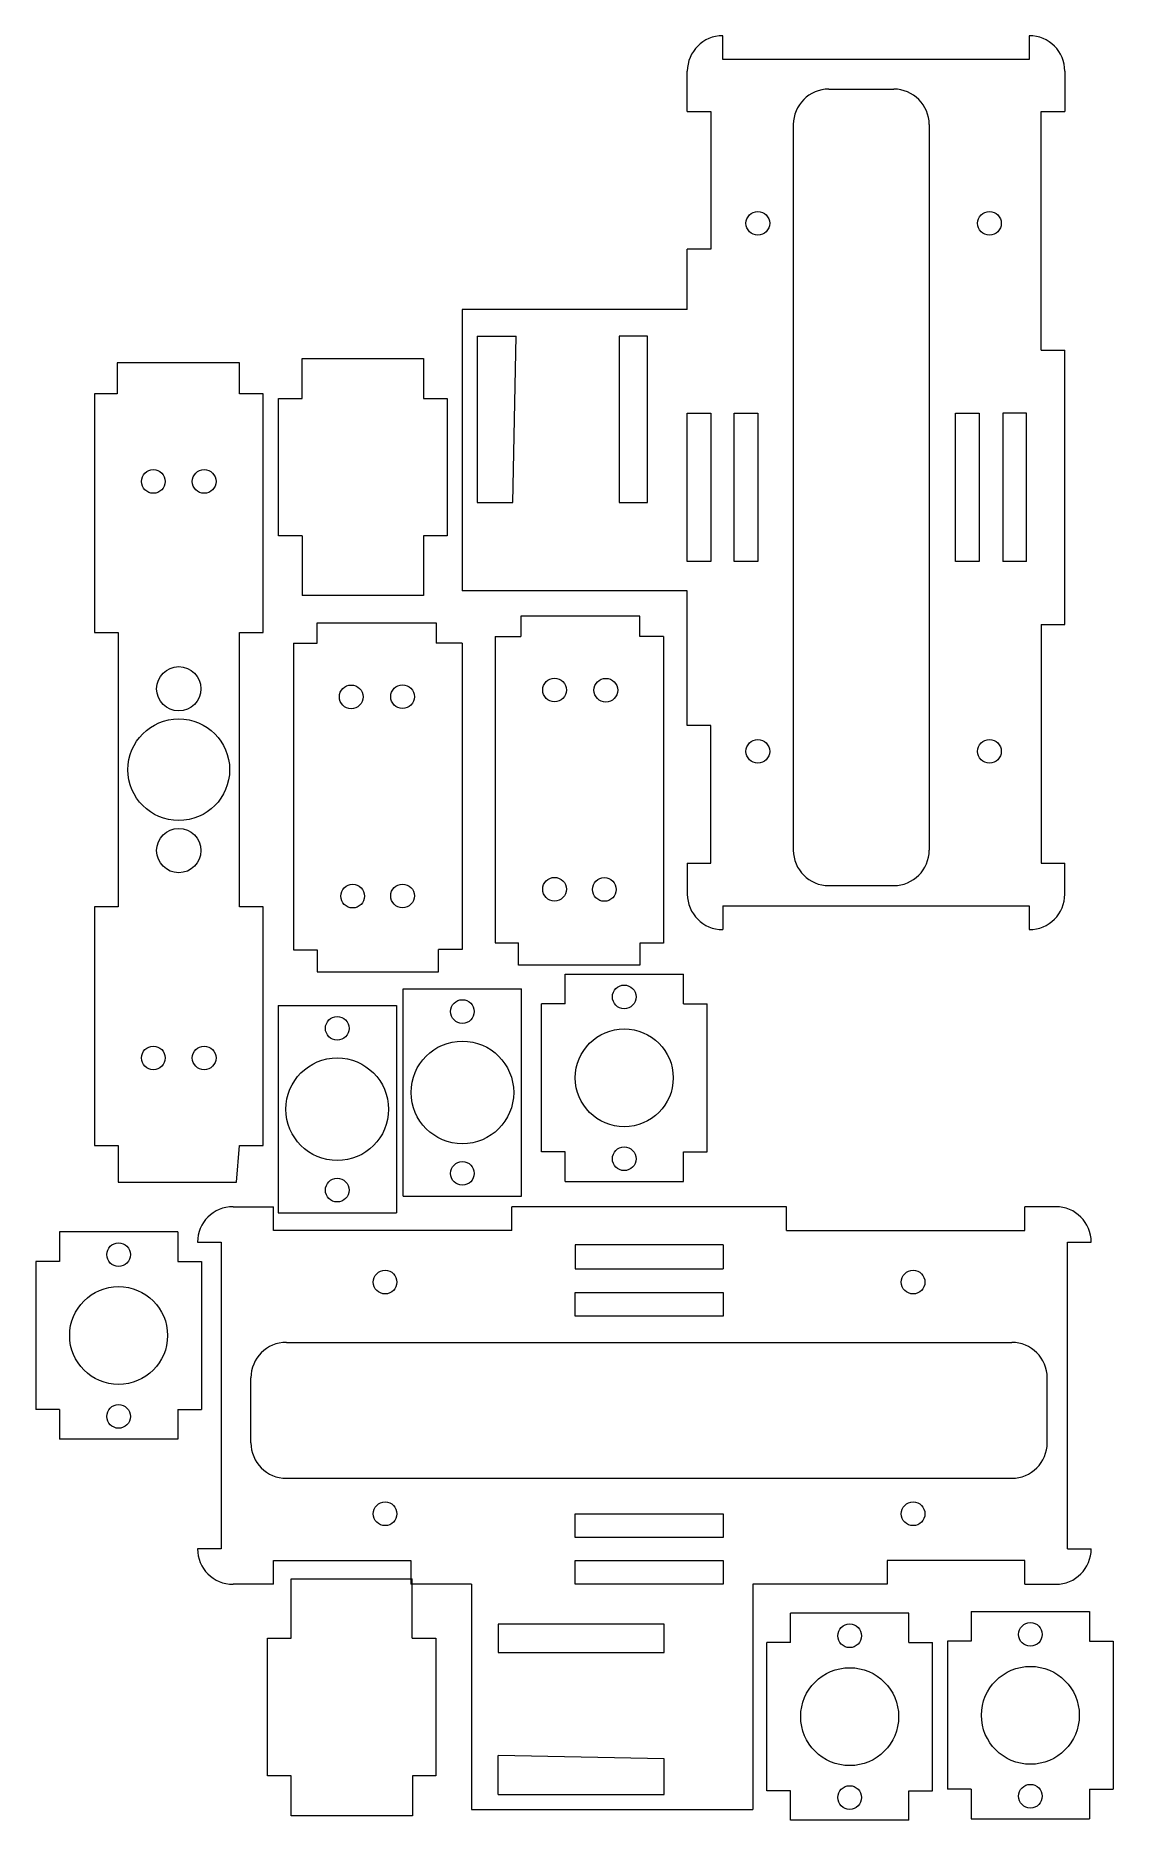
# Model space of a CAD drawing. Header units: inches. Extents: x 0.01 to 4.02, y 0 to 9.88.
# Drawn here: x 1.748 to 4.023, y 6.116 to 9.882 of the extents above; entities outside this region: 2.
import ezdxf

# ---------------------------------------------------------------- set-up
doc = ezdxf.new("R2010")
doc.units = ezdxf.units.IN
doc.header["$MEASUREMENT"] = 0
doc.styles.add('SLDTEXTSTYLE0', font='TXT', dxfattribs={"width": 0.7})

msp = doc.modelspace()

# ---------------------------------------------------------------- linework, layer by layer
at = {"color": 7, "linetype": 'Continuous', "lineweight": 15}
for p, q in [((3.1987, 9.8318), (3.1987, 9.8818)), ((3.8456, 9.8818), (3.8456, 9.8318)), ((3.8456, 9.8318), (3.1987, 9.8318)), ((3.1237, 9.7216), (3.1237, 9.8068)), ((3.9206, 9.8068), (3.9206, 9.7216)), ((3.4225, 9.7691), (3.5594, 9.7691)), ((3.1237, 9.7216), (3.1737, 9.7216)), ((3.1737, 9.7216), (3.1737, 9.4312)), ((3.8706, 9.7216), (3.9206, 9.7216)), ((3.8706, 9.2183), (3.8706, 9.7216)), ((3.3475, 9.6941), (3.3475, 8.1631)), ((3.6344, 9.6941), (3.6344, 8.1631)), ((3.1237, 9.3036), (3.1237, 9.4312)), ((3.1737, 9.4312), (3.1237, 9.4312)), ((2.6482, 9.3036), (2.6482, 8.7099)), ((3.1237, 9.3036), (2.6482, 9.3036)), ((2.6799, 9.2474), (2.7622, 9.2474)), ((2.6799, 9.2474), (2.6799, 8.8966)), ((2.7553, 8.8966), (2.7622, 9.2474)), ((3.0394, 9.2474), (2.9802, 9.2474)), ((2.9802, 9.2474), (2.9802, 8.8966)), ((3.0394, 8.8966), (3.0394, 9.2474)), ((1.9206, 9.1911), (1.9206, 9.1257)), ((2.1783, 9.1911), (1.9206, 9.1911)), ((2.1783, 9.1257), (2.1783, 9.1911)), ((2.3106, 9.2005), (2.567, 9.2005)), ((2.3106, 9.1164), (2.3106, 9.2005)), ((2.567, 9.2005), (2.567, 9.1164)), ((3.8706, 9.2183), (3.9206, 9.2183)), ((3.9206, 8.6389), (3.9206, 9.2183)), ((1.8724, 9.1257), (1.8724, 8.6225)), ((1.9206, 9.1257), (1.8724, 9.1257)), ((2.2283, 9.1257), (2.1783, 9.1257)), ((2.2283, 8.6225), (2.2283, 9.1257)), ((2.2611, 9.1164), (2.3106, 9.1164)), ((2.2611, 8.826), (2.2611, 9.1164)), ((2.567, 9.1164), (2.617, 9.1164)), ((2.617, 9.1164), (2.617, 8.826)), ((3.1237, 8.7724), (3.1237, 9.0849)), ((3.1237, 9.0849), (3.1737, 9.0849)), ((3.1737, 9.0849), (3.1737, 8.7724)), ((3.2226, 8.7724), (3.2226, 9.0849)), ((3.2226, 9.0849), (3.2726, 9.0849)), ((3.2726, 9.0849), (3.2726, 8.7724)), ((3.6898, 9.0849), (3.7398, 9.0849)), ((3.6898, 8.7724), (3.6898, 9.0849)), ((3.7398, 9.0849), (3.7398, 8.7724)), ((3.8398, 9.0849), (3.7898, 9.0849)), ((3.7898, 9.0849), (3.7898, 8.7724)), ((3.8398, 8.7724), (3.8398, 9.0849)), ((2.6799, 8.8966), (2.7553, 8.8966)), ((2.9802, 8.8966), (3.0394, 8.8966)), ((2.3111, 8.826), (2.2611, 8.826)), ((2.3111, 8.826), (2.3111, 8.7003)), ((2.567, 8.826), (2.567, 8.7003)), ((2.617, 8.826), (2.567, 8.826)), ((3.1737, 8.7724), (3.1237, 8.7724)), ((3.2726, 8.7724), (3.2226, 8.7724)), ((3.7398, 8.7724), (3.6898, 8.7724)), ((3.8398, 8.7724), (3.7898, 8.7724)), ((2.567, 8.7003), (2.3111, 8.7003)), ((3.1237, 8.7099), (2.6482, 8.7099)), ((3.1237, 8.426), (3.1237, 8.7099)), ((2.3425, 8.5998), (2.3425, 8.6424)), ((2.3425, 8.6424), (2.5934, 8.6424)), ((2.5934, 8.6424), (2.5934, 8.5997)), ((2.7727, 8.6565), (2.7727, 8.6138)), ((3.0236, 8.6565), (2.7727, 8.6565)), ((3.0236, 8.6139), (3.0236, 8.6565)), ((3.8706, 8.6389), (3.9206, 8.6389)), ((3.8706, 8.6389), (3.8706, 8.1356)), ((1.8724, 8.6225), (1.9224, 8.6225)), ((1.9224, 8.6225), (1.9224, 8.043)), ((2.1783, 8.6225), (2.2283, 8.6225)), ((2.1783, 8.043), (2.1783, 8.6225)), ((2.2925, 8.5998), (2.2925, 7.9528)), ((2.2925, 8.5998), (2.3425, 8.5998)), ((2.6482, 8.5997), (2.5934, 8.5997)), ((2.6482, 8.5997), (2.6482, 7.9534)), ((2.718, 8.6138), (2.718, 7.9675)), ((2.718, 8.6138), (2.7727, 8.6138)), ((3.0736, 8.6139), (3.0236, 8.6139)), ((3.0736, 8.6139), (3.0736, 7.9669)), ((3.1737, 8.426), (3.1237, 8.426)), ((3.1737, 8.1356), (3.1737, 8.426)), ((3.1237, 8.1356), (3.1237, 8.0702)), ((3.1237, 8.1356), (3.1737, 8.1356)), ((3.8706, 8.1356), (3.9206, 8.1356)), ((3.9206, 8.0702), (3.9206, 8.1356)), ((3.4225, 8.0881), (3.5594, 8.0881)), ((1.8724, 8.043), (1.8724, 7.5397)), ((1.9224, 8.043), (1.8724, 8.043)), ((2.2283, 8.043), (2.1783, 8.043)), ((2.2283, 7.5397), (2.2283, 8.043)), ((3.1987, 8.0452), (3.8456, 8.0452)), ((3.1987, 8.0452), (3.1987, 7.9952)), ((3.8456, 8.0452), (3.8456, 7.9952)), ((2.2925, 7.9528), (2.3425, 7.9528)), ((2.3425, 7.9528), (2.3425, 7.9061)), ((2.5989, 7.9061), (2.5989, 7.9534)), ((2.6482, 7.9534), (2.5989, 7.9534)), ((2.718, 7.9675), (2.7673, 7.9675)), ((2.7673, 7.9202), (2.7673, 7.9675)), ((3.0736, 7.9669), (3.0236, 7.9669)), ((3.0236, 7.9669), (3.0236, 7.9202)), ((3.0236, 7.9202), (2.7673, 7.9202)), ((2.3425, 7.9061), (2.5989, 7.9061)), ((2.8657, 7.9012), (3.1157, 7.9012)), ((2.8657, 7.8387), (2.8657, 7.9012)), ((3.1157, 7.8387), (3.1157, 7.9012)), ((2.2599, 7.8349), (2.5099, 7.8349)), ((2.2599, 7.8349), (2.2599, 7.3974)), ((2.5099, 7.8349), (2.5099, 7.3974)), ((2.524, 7.8703), (2.774, 7.8703)), ((2.524, 7.4328), (2.524, 7.8703)), ((2.774, 7.4328), (2.774, 7.8703)), ((2.8657, 7.8387), (2.8157, 7.8387)), ((2.8157, 7.5262), (2.8157, 7.8387)), ((3.1157, 7.8387), (3.1657, 7.8387)), ((3.1657, 7.5262), (3.1657, 7.8387)), ((1.8724, 7.5397), (1.9224, 7.5397)), ((1.9224, 7.5397), (1.9224, 7.4626)), ((2.1723, 7.4626), (2.1783, 7.5397)), ((2.1783, 7.5397), (2.2283, 7.5397)), ((2.8657, 7.5262), (2.8157, 7.5262)), ((2.8657, 7.4637), (2.8657, 7.5262)), ((3.1157, 7.4637), (3.1157, 7.5262)), ((3.1157, 7.5262), (3.1657, 7.5262)), ((1.9224, 7.4626), (2.1723, 7.4626)), ((2.8657, 7.4637), (3.1157, 7.4637)), ((2.524, 7.4328), (2.774, 7.4328)), ((2.1649, 7.4105), (2.2501, 7.4105)), ((2.2501, 7.3605), (2.2501, 7.4105)), ((2.2599, 7.3974), (2.5099, 7.3974)), ((2.7533, 7.3605), (2.7533, 7.4105)), ((3.3328, 7.4105), (2.7533, 7.4105)), ((3.3328, 7.3605), (3.3328, 7.4105)), ((3.8361, 7.3605), (3.8361, 7.4105)), ((3.9014, 7.4105), (3.8361, 7.4105)), ((2.0484, 7.3573), (1.7984, 7.3573)), ((1.7984, 7.3573), (1.7984, 7.2948)), ((2.0484, 7.3573), (2.0484, 7.2948)), ((2.7533, 7.3605), (2.2501, 7.3605)), ((3.3328, 7.3605), (3.8361, 7.3605)), ((2.0899, 7.3355), (2.1399, 7.3355)), ((2.1399, 7.3355), (2.1399, 6.6886)), ((2.8868, 7.3297), (2.8868, 7.2797)), ((3.1993, 7.3297), (2.8868, 7.3297)), ((3.1993, 7.3297), (3.1993, 7.2797)), ((3.9264, 7.3355), (3.9764, 7.3355)), ((3.9264, 6.6886), (3.9264, 7.3355)), ((1.7984, 7.2948), (1.7484, 7.2948)), ((1.7484, 7.2948), (1.7484, 6.9823)), ((2.0484, 7.2948), (2.0984, 7.2948)), ((2.0984, 7.2948), (2.0984, 6.9823)), ((2.8868, 7.2797), (3.1993, 7.2797)), ((2.8868, 7.2297), (3.1993, 7.2297)), ((2.8868, 7.1797), (2.8868, 7.2297)), ((3.1993, 7.2297), (3.1993, 7.1797)), ((3.1993, 7.1797), (2.8868, 7.1797)), ((2.2776, 7.1242), (3.8085, 7.1242)), ((2.2026, 6.9123), (2.2026, 7.0492)), ((3.8835, 6.9123), (3.8835, 7.0492)), ((1.7984, 6.9823), (1.7484, 6.9823)), ((1.7984, 6.9823), (1.7984, 6.9198)), ((2.0484, 6.9823), (2.0484, 6.9198)), ((2.0484, 6.9823), (2.0984, 6.9823)), ((2.0484, 6.9198), (1.7984, 6.9198)), ((2.2776, 6.8373), (3.8085, 6.8373)), ((2.8868, 6.7624), (3.1993, 6.7624)), ((2.8868, 6.7124), (2.8868, 6.7624)), ((3.1993, 6.7624), (3.1993, 6.7124)), ((3.1993, 6.7124), (2.8868, 6.7124)), ((2.1399, 6.6886), (2.0899, 6.6886)), ((3.9264, 6.6886), (3.9764, 6.6886)), ((2.2501, 6.6636), (2.5404, 6.6636)), ((2.2501, 6.6136), (2.2501, 6.6636)), ((2.5404, 6.6636), (2.5404, 6.6136)), ((2.8868, 6.6636), (3.1993, 6.6636)), ((2.8868, 6.6136), (2.8868, 6.6636)), ((3.1993, 6.6636), (3.1993, 6.6136)), ((3.8361, 6.6636), (3.5457, 6.6636)), ((3.5457, 6.6636), (3.5457, 6.6136)), ((3.8361, 6.6136), (3.8361, 6.6636)), ((2.2501, 6.6136), (2.1649, 6.6136)), ((2.2874, 6.4996), (2.2874, 6.6253)), ((2.2874, 6.6253), (2.5433, 6.6253)), ((2.6681, 6.6136), (2.5404, 6.6136)), ((2.5433, 6.4996), (2.5433, 6.6253)), ((2.6681, 6.6136), (2.6681, 6.1381)), ((3.1993, 6.6136), (2.8868, 6.6136)), ((3.5457, 6.6136), (3.2618, 6.6136)), ((3.2618, 6.6136), (3.2618, 6.1381)), ((3.8361, 6.6136), (3.9014, 6.6136)), ((3.7229, 6.5559), (3.7229, 6.4934)), ((3.7229, 6.5559), (3.9729, 6.5559)), ((3.9729, 6.5559), (3.9729, 6.4934)), ((2.7243, 6.5292), (2.7243, 6.47)), ((3.0751, 6.5292), (2.7243, 6.5292)), ((3.0751, 6.47), (3.0751, 6.5292)), ((3.3415, 6.4905), (3.3415, 6.553)), ((3.5915, 6.553), (3.3415, 6.553)), ((3.5915, 6.4905), (3.5915, 6.553)), ((2.2374, 6.4996), (2.2874, 6.4996)), ((2.2374, 6.2092), (2.2374, 6.4996)), ((2.5433, 6.4996), (2.5933, 6.4996)), ((2.5933, 6.4996), (2.5933, 6.2092)), ((3.2915, 6.178), (3.2915, 6.4905)), ((3.3415, 6.4905), (3.2915, 6.4905)), ((3.5915, 6.4905), (3.6415, 6.4905)), ((3.6415, 6.178), (3.6415, 6.4905)), ((3.6729, 6.4934), (3.6729, 6.1809)), ((3.7229, 6.4934), (3.6729, 6.4934)), ((3.9729, 6.4934), (4.0229, 6.4934)), ((4.0229, 6.4934), (4.0229, 6.1809)), ((2.7243, 6.47), (3.0751, 6.47)), ((3.0751, 6.2452), (2.7243, 6.2521)), ((2.7243, 6.1698), (2.7243, 6.2521)), ((3.0751, 6.1698), (3.0751, 6.2452)), ((2.2874, 6.2092), (2.2374, 6.2092)), ((2.2874, 6.1251), (2.2874, 6.2092)), ((2.5933, 6.2092), (2.5438, 6.2092)), ((2.5438, 6.2092), (2.5438, 6.1251)), ((3.3415, 6.178), (3.2915, 6.178)), ((3.3415, 6.1155), (3.3415, 6.178)), ((3.5915, 6.178), (3.6415, 6.178)), ((3.5915, 6.1155), (3.5915, 6.178)), ((3.7229, 6.1809), (3.6729, 6.1809)), ((3.7229, 6.1809), (3.7229, 6.1184)), ((3.9729, 6.1809), (4.0229, 6.1809)), ((3.9729, 6.1809), (3.9729, 6.1184)), ((2.7243, 6.1698), (3.0751, 6.1698)), ((2.5438, 6.1251), (2.2874, 6.1251)), ((2.6681, 6.1381), (3.2618, 6.1381)), ((3.5915, 6.1155), (3.3415, 6.1155)), ((3.7229, 6.1184), (3.9729, 6.1184))]:
    msp.add_line(p, q, dxfattribs=at)
for centre, radius in [((3.2726, 9.4858), 0.025), ((3.7615, 9.4858), 0.025), ((1.9967, 8.9411), 0.025), ((2.104, 8.9411), 0.025), ((2.0504, 8.5035), 0.0468), ((2.5227, 8.4868), 0.025), ((2.8435, 8.5009), 0.025), ((2.9518, 8.5005), 0.025), ((2.4144, 8.4864), 0.025), ((2.0504, 8.3327), 0.1073), ((3.2726, 8.3714), 0.025), ((3.7615, 8.3714), 0.025), ((2.0504, 8.162), 0.0468), ((2.8435, 8.0804), 0.025), ((2.9487, 8.08), 0.025), ((2.4175, 8.0659), 0.025), ((2.5227, 8.0663), 0.025), ((2.9907, 7.8532), 0.025), ((2.649, 7.8223), 0.025), ((2.3849, 7.7869), 0.025), ((2.649, 7.6516), 0.1083), ((2.9907, 7.6824), 0.1033), ((1.9967, 7.7244), 0.025), ((2.104, 7.7244), 0.025), ((2.3849, 7.6161), 0.1083), ((2.9907, 7.5117), 0.025), ((2.649, 7.4808), 0.025), ((2.3849, 7.4454), 0.025), ((1.9234, 7.3093), 0.025), ((2.4858, 7.2514), 0.025), ((3.6003, 7.2514), 0.025), ((1.9234, 7.1386), 0.1033), ((1.9234, 6.9679), 0.025), ((2.4858, 6.7624), 0.025), ((3.6003, 6.7624), 0.025), ((3.4665, 6.505), 0.025), ((3.8479, 6.5079), 0.025), ((3.8479, 6.3371), 0.1033), ((3.4665, 6.3343), 0.1033), ((3.4665, 6.1636), 0.025), ((3.8479, 6.1664), 0.025)]:
    msp.add_circle(centre, radius, dxfattribs=at)
for centre, start, end in [((3.1987, 9.8068), 90, 180), ((3.8456, 9.8068), 0, 90), ((3.4225, 9.6941), 90, 180), ((3.5594, 9.6941), 0, 90), ((3.4225, 8.1631), 180, 270), ((3.5594, 8.1631), 270, 0), ((3.1987, 8.0702), 180, 270), ((3.8456, 8.0702), 270, 0), ((2.1649, 7.3355), 90, 180), ((3.9014, 7.3355), 0, 90), ((2.2776, 7.0492), 90, 180), ((3.8085, 7.0492), 0, 90), ((2.2776, 6.9123), 180, 270), ((3.8085, 6.9123), 270, 0), ((2.1649, 6.6886), 180, 270), ((3.9014, 6.6886), 270, 0)]:
    msp.add_arc(centre, 0.075, start, end, dxfattribs=at)

# ---------------------------------------------------------------- texts
at = {"color": 7, "linetype": 'Continuous', "char_height": 0.1903, "attachment_point": 1, "style": 'SLDTEXTSTYLE0'}
for s, insert in [('SolidWorks Student Edition.', (0, 0.5308)), ('For Academic Use Only.', (0, 0.2453))]:
    msp.add_mtext(s, dxfattribs=dict(at, insert=insert))

doc.saveas('drawing.dxf')
